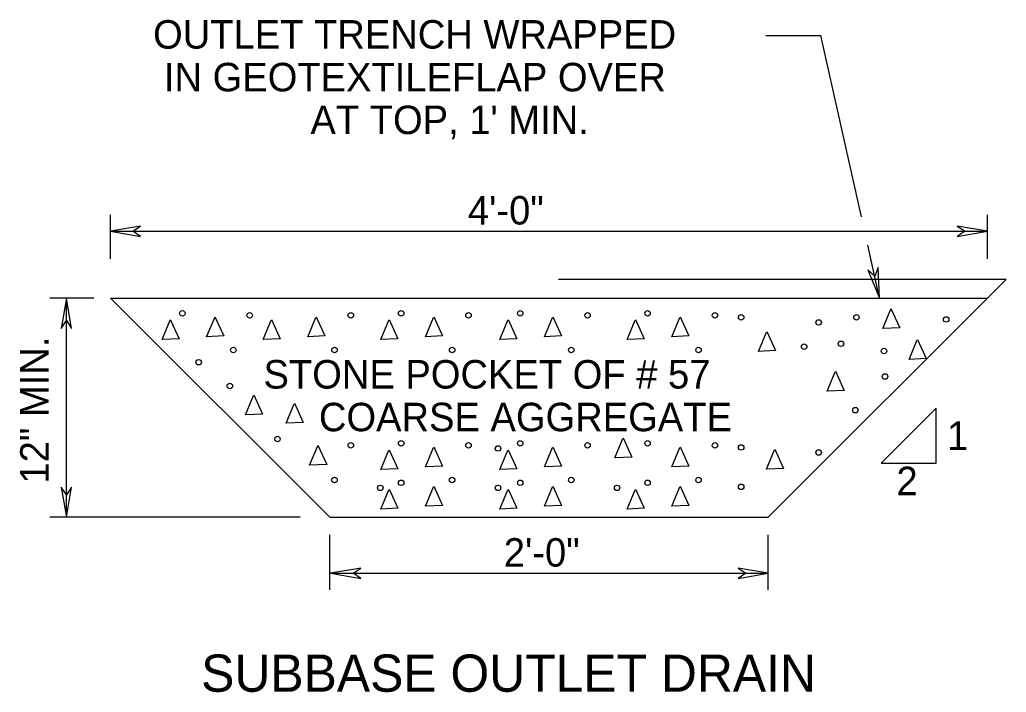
# Model space of a CAD drawing. Extents: x 495810 to 497033, y 605421 to 605543.
# Drawn here: x 497027.568 to 497032.067, y 605540.037 to 605543.106 of the extents above; entities that cross this region are included whole.
import ezdxf

# ---------------------------------------------------------------- set-up
doc = ezdxf.new("R2010")
doc.units = 0
for name, color, linetype in [('1', 7, 'Continuous'), ('10', 7, 'Continuous'), ('3', 7, 'Continuous'), ('5', 7, 'Continuous')]:
    doc.layers.add(name, color=color, linetype=linetype)

msp = doc.modelspace()

# ---------------------------------------------------------------- linework, layer by layer
at = {"layer": '1'}
for points in [[(497027.9815, 605542.1409), (497028.1193, 605542.1173), (497028.0839, 605542.1409), (497028.1193, 605542.1645)], [(497031.9815, 605542.1409), (497031.8437, 605542.1645), (497031.8792, 605542.1409), (497031.8437, 605542.1173)], [(497031.4896, 605541.8353), (497031.4825, 605541.9749), (497031.4672, 605541.9352), (497031.4364, 605541.9646)], [(497027.7807, 605541.8353), (497027.757, 605541.6975), (497027.7807, 605541.7329), (497027.8043, 605541.6975)], [(497027.7807, 605540.8353), (497027.8043, 605540.9731), (497027.7807, 605540.9377), (497027.757, 605540.9731)], [(497028.9858, 605540.58), (497029.1236, 605540.5564), (497029.0881, 605540.58), (497029.1236, 605540.6036)], [(497030.9815, 605540.58), (497030.8437, 605540.6036), (497030.8792, 605540.58), (497030.8437, 605540.5564)]]:
    msp.add_lwpolyline(points, close=True, dxfattribs=at)
at = {"layer": '10'}
for points in [[(497028.4579, 605541.7504), (497028.4982, 605541.6627), (497028.4203, 605541.6591), (497028.457, 605541.7477)], [(497028.9193, 605541.7504), (497028.9595, 605541.6627), (497028.8817, 605541.6591), (497028.9184, 605541.7477)], [(497029.4559, 605541.7504), (497029.4962, 605541.6627), (497029.4183, 605541.6591), (497029.455, 605541.7477)], [(497029.9989, 605541.7504), (497030.0391, 605541.6627), (497029.9613, 605541.6591), (497029.998, 605541.7477)], [(497030.5797, 605541.7504), (497030.62, 605541.6627), (497030.5421, 605541.6591), (497030.5788, 605541.7477)], [(497031.5414, 605541.7876), (497031.5817, 605541.6999), (497031.5038, 605541.6964), (497031.5405, 605541.7849)], [(497028.2543, 605541.7373), (497028.2946, 605541.6496), (497028.2167, 605541.646), (497028.2535, 605541.7346)], [(497028.7157, 605541.7373), (497028.756, 605541.6496), (497028.6781, 605541.646), (497028.7148, 605541.7346)], [(497029.2523, 605541.7373), (497029.2926, 605541.6496), (497029.2147, 605541.646), (497029.2515, 605541.7346)], [(497029.7953, 605541.7373), (497029.8356, 605541.6496), (497029.7577, 605541.646), (497029.7944, 605541.7346)], [(497030.3761, 605541.7373), (497030.4164, 605541.6496), (497030.3385, 605541.646), (497030.3752, 605541.7346)], [(497030.9746, 605541.6833), (497031.0149, 605541.5957), (497030.937, 605541.5921), (497030.9737, 605541.6807)], [(497031.6624, 605541.6471), (497031.7026, 605541.5594), (497031.6247, 605541.5559), (497031.6615, 605541.6445)], [(497031.2883, 605541.5023), (497031.3286, 605541.4146), (497031.2507, 605541.411), (497031.2874, 605541.4996)], [(497028.6349, 605541.3936), (497028.6752, 605541.3059), (497028.5973, 605541.3023), (497028.634, 605541.3909)], [(497028.821, 605541.3556), (497028.8612, 605541.2679), (497028.7834, 605541.2644), (497028.8201, 605541.3529)], [(497028.9277, 605541.1641), (497028.9679, 605541.0764), (497028.89, 605541.0729), (497028.9268, 605541.1614)], [(497030.3194, 605541.1975), (497030.3596, 605541.1099), (497030.2818, 605541.1063), (497030.3185, 605541.1949)], [(497029.2523, 605541.1438), (497029.2926, 605541.0561), (497029.2147, 605541.0526), (497029.2515, 605541.1412)], [(497029.4559, 605541.1569), (497029.4962, 605541.0692), (497029.4183, 605541.0657), (497029.455, 605541.1542)], [(497029.7953, 605541.1438), (497029.8356, 605541.0561), (497029.7577, 605541.0526), (497029.7944, 605541.1412)], [(497029.9989, 605541.1569), (497030.0391, 605541.0692), (497029.9613, 605541.0657), (497029.998, 605541.1542)], [(497030.5797, 605541.1569), (497030.62, 605541.0692), (497030.5421, 605541.0657), (497030.5788, 605541.1542)], [(497031.0112, 605541.1455), (497031.0515, 605541.0578), (497030.9736, 605541.0543), (497031.0104, 605541.1428)], [(497029.2523, 605540.9639), (497029.2926, 605540.8762), (497029.2147, 605540.8726), (497029.2515, 605540.9612)], [(497029.4559, 605540.977), (497029.4962, 605540.8893), (497029.4183, 605540.8857), (497029.455, 605540.9743)], [(497029.7953, 605540.9639), (497029.8356, 605540.8762), (497029.7577, 605540.8726), (497029.7944, 605540.9612)], [(497029.9989, 605540.977), (497030.0391, 605540.8893), (497029.9613, 605540.8857), (497029.998, 605540.9743)], [(497030.3761, 605540.9639), (497030.4164, 605540.8762), (497030.3385, 605540.8726), (497030.3752, 605540.9612)], [(497030.5797, 605540.977), (497030.62, 605540.8893), (497030.5421, 605540.8857), (497030.5788, 605540.9743)]]:
    msp.add_lwpolyline(points, dxfattribs=at)
for centre in [(497028.3095, 605541.7662), (497028.6165, 605541.7569), (497029.0779, 605541.7569), (497029.3075, 605541.7662), (497029.6145, 605541.7569), (497029.8505, 605541.7662), (497030.1574, 605541.7569), (497030.4313, 605541.7662), (497030.7383, 605541.7569), (497030.8582, 605541.7475), (497031.3838, 605541.7475), (497031.793, 605541.7382), (497031.2117, 605541.7243), (497031.1455, 605541.6141), (497031.3132, 605541.6272), (497028.5421, 605541.5987), (497029.0034, 605541.5987), (497029.5401, 605541.5987), (497030.083, 605541.5987), (497030.6639, 605541.5987), (497031.5093, 605541.594), (497028.3839, 605541.5428), (497031.514, 605541.4777), (497028.526, 605541.4341), (497031.3791, 605541.3241), (497028.7432, 605541.1927), (497029.0779, 605541.1634), (497029.3075, 605541.1727), (497029.6145, 605541.1634), (497029.8505, 605541.1727), (497030.1574, 605541.1634), (497030.4313, 605541.1727), (497030.7383, 605541.1634), (497030.8582, 605541.1541), (497029.7494, 605541.1494), (497031.2117, 605541.1308), (497029.0034, 605541.0052), (497029.3075, 605540.9928), (497029.5401, 605541.0052), (497029.8505, 605540.9928), (497030.083, 605541.0052), (497030.4313, 605540.9928), (497030.6639, 605541.0052), (497030.8582, 605540.9742), (497029.2127, 605540.9695), (497029.7494, 605540.9695), (497030.2923, 605540.9695)]:
    msp.add_circle(centre, 0.0125, dxfattribs=at)
at = {"layer": '5'}
for p, q in [((497030.9699, 605543.0337), (497031.2209, 605543.0337)), ((497031.4064, 605542.2067), (497031.2209, 605543.0337)), ((497027.9815, 605542.0154), (497027.9815, 605542.2162)), ((497031.9815, 605542.0154), (497031.9815, 605542.2162)), ((497027.9815, 605542.1409), (497031.9815, 605542.1409)), ((497031.4896, 605541.8353), (497031.4355, 605542.0765)), ((497032.0672, 605541.921), (497030.0255, 605541.921)), ((497032.0672, 605541.921), (497030.9815, 605540.8353)), ((497027.9062, 605541.8353), (497027.7053, 605541.8353)), ((497027.7807, 605540.8353), (497027.7807, 605541.8353)), ((497027.9815, 605541.8353), (497031.9815, 605541.8353)), ((497028.9815, 605540.8353), (497027.9815, 605541.8353)), ((497031.4964, 605541.0821), (497031.7475, 605541.3332)), ((497031.7475, 605541.0821), (497031.7475, 605541.3332)), ((497031.4964, 605541.0821), (497031.7475, 605541.0821)), ((497028.8474, 605540.8353), (497027.7053, 605540.8353)), ((497028.9815, 605540.8353), (497030.9815, 605540.8353)), ((497028.9815, 605540.5047), (497028.9815, 605540.7557)), ((497030.9815, 605540.5047), (497030.9815, 605540.7557)), ((497028.9858, 605540.58), (497030.9815, 605540.58))]:
    msp.add_line(p, q, dxfattribs=at)

# ---------------------------------------------------------------- texts
at = {"layer": '3'}
for s, p in [('OUTLET TRENCH WRAPPED ', (497028.176, 605542.9741)), ('IN GEOTEXTILEFLAP OVER ', (497028.2254, 605542.7791)), ("AT TOP, 1' MIN.", (497028.8937, 605542.5841))]:
    msp.add_text(s, height=0.13, dxfattribs=at).set_placement(p)
at = {"layer": '5'}
for s, height, p in [('4\'-0"', 0.13, (497029.6119, 605542.1714)), ('STONE POCKET OF # 57 ', 0.13, (497028.6796, 605541.4228)), (' COARSE AGGREGATE', 0.13, (497028.884, 605541.2278)), ('1', 0.13, (497031.797, 605541.1426)), ('2', 0.13, (497031.5664, 605540.9361)), ('2\'-0"', 0.13, (497029.7756, 605540.61)), ('SUBBASE OUTLET DRAIN', 0.17, (497028.3951, 605540.039))]:
    msp.add_text(s, height=height, dxfattribs=at).set_placement(p)
msp.add_text('12" MIN.', height=0.13, rotation=90, dxfattribs=at).set_placement((497027.6997, 605540.9893))

doc.saveas('drawing.dxf')
